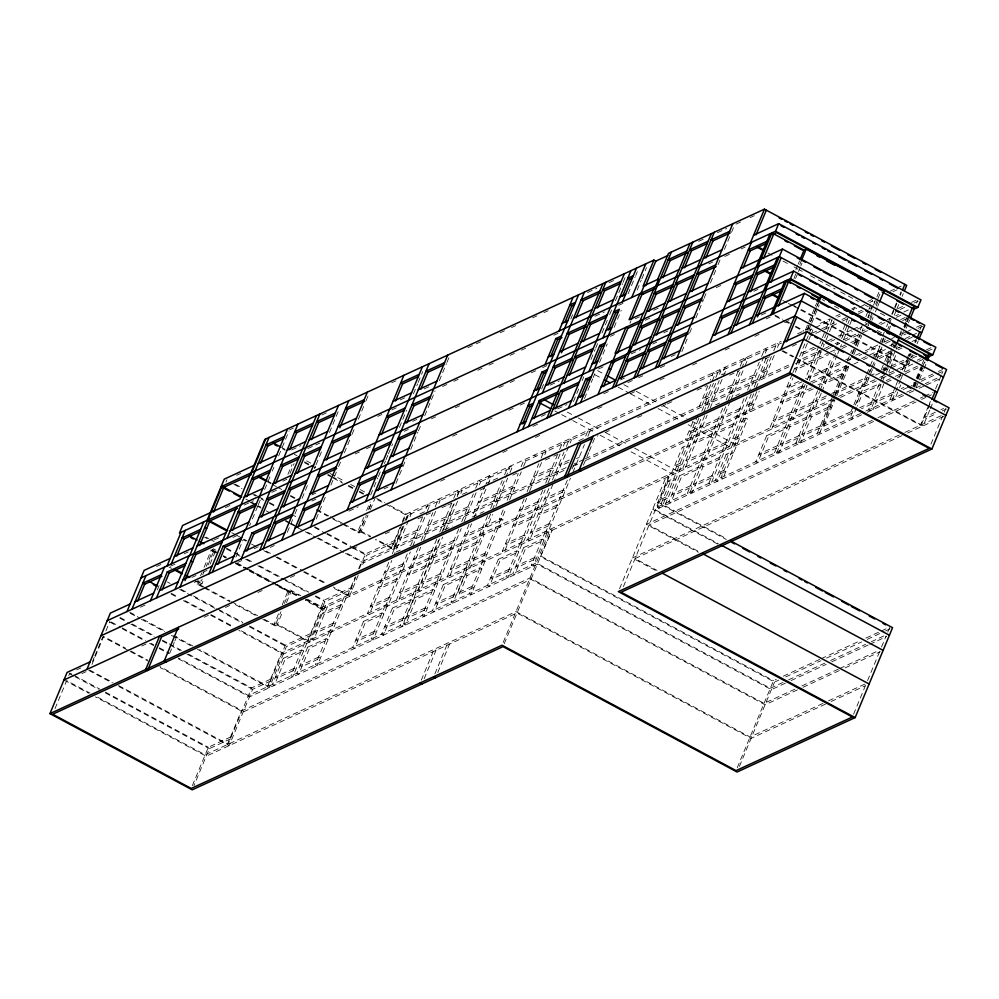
<?xml version="1.0" encoding="UTF-8"?>
<svg xmlns="http://www.w3.org/2000/svg" width="999" height="999" viewBox="0 0 999 999"><rect width="100%" height="100%" fill="white"/><g stroke="black" fill="none" stroke-linecap="round" stroke-linejoin="round"><path stroke-width="0.75" stroke-dasharray="5 3.75" d="M55.007 708.628L66.671 680.619L89.985 693.106M68.769 675.574L69.818 673.051L72.565 674.525M92.507 661.488L94.218 657.379M94.793 656.006L102.772 636.813L128.834 650.774M91.97 664.435L103.634 636.425L125.574 648.176M105.919 630.918L109.927 621.291M157.293 589.909L159.078 585.639M225.924 482.267L226.973 479.745M202.572 587.05L197.103 584.128L198.264 581.318M200.599 575.724L201.761 572.914M204.096 567.32L211.101 550.511L213.187 549.55L206.194 566.358M169.605 653.558L174.276 642.357M174.85 640.958L177.772 633.953M197.103 584.128L199.201 583.154L200.362 580.357M202.697 574.75L203.858 571.952M203.958 586.95L199.837 584.74L202.16 579.133M207.992 565.134L213.823 551.123L215.921 550.162L213.237 548.726M199.837 584.74L201.923 583.778L204.258 578.171M210.09 564.16L215.921 550.162M235.864 557.155L242.969 540.084M249.588 525.699L250.637 523.176M252.41 518.906L257.742 506.106M258.341 504.695L260.439 499.65M264.635 489.56L270.554 475.337M272.327 471.078L273.901 467.295M278.621 455.944L281.581 448.838M282.18 447.415L288.948 431.156M287.924 474.363L292.008 464.56M290.022 473.389L294.093 463.586M287.325 532.292L293.831 516.645M294.955 513.961L297.577 507.667M302.098 498.314L308.017 484.103M314.448 468.643L315.497 466.133M316.084 464.71L322.602 449.063M329.483 432.517L339.285 408.978M192.357 785.626L208.329 747.252L230.444 737.062L232.317 738.074L209.353 748.651L193.968 785.626M316.208 518.981L322.727 503.334M323.314 501.91L325.412 496.878M330.981 485.002L333.941 477.897M334.54 476.473L336.313 472.202M338.611 466.683L341.233 460.377M344.38 452.809L350.299 438.598M352.085 434.328L355.232 426.76M358.379 419.205L364.298 404.982M366.071 400.711L369.218 393.144M264.423 619.343L274.038 624.487L279.283 611.888M282.205 604.882L288.037 590.884L290.135 589.909L300.849 595.654M262.762 619.293L275.062 625.886L280.894 611.888M284.39 603.483L290.135 589.909M227.297 744.63L241.283 711.013M275.062 625.886L277.16 624.924L282.992 610.926M286.488 602.522L291.159 591.308L299.051 595.541M118.956 686.588L229.171 745.641L252.61 689.335L272.402 680.207L270.529 679.208L251.586 687.936L228.147 744.243L118.431 685.464M267.382 686.763L281.368 653.159M197.44 649.3L269.255 687.774L286.401 646.603L312.462 634.59L310.589 633.578L285.377 645.192L268.232 686.375L199.663 649.637M283.192 658.428L272.34 684.477L274.226 685.489L285.065 659.44L303.609 650.886L301.723 649.887L283.192 658.428L285.065 659.44M305.632 599.775L320.716 607.854L323.876 600.287L350.637 587.961L352.522 588.96L324.9 601.685L321.753 609.253L305.332 600.461M307.43 641.146L321.428 607.529M370.679 495.029L377.784 477.972M378.371 476.548L381.531 468.981M307.692 647.14L296.853 673.189L298.726 674.188L309.578 648.139L328.109 639.597L326.236 638.598L307.692 647.14L309.578 648.139M384.403 463.586L385.452 461.063M386.039 459.64L387.824 455.369M388.411 453.946L392.557 443.993M399.438 427.447L406.543 410.377M413.436 393.831L417.582 383.878M418.169 382.455L422.702 371.566M344.118 524.175L357.867 531.53L363.698 517.532M366.608 510.526L370.105 502.122M342.482 524.138L358.891 532.929L365.309 517.532M368.806 509.128L371.715 502.122M357.867 531.53L359.965 530.569L366.371 515.159M368.706 509.565L371.616 502.559M358.891 532.929L360.989 531.967L367.982 515.159M370.317 509.565L374.975 498.351M347.49 595.516L355.207 576.985M358.629 568.756L361.488 561.9M355.919 576.923L348.339 595.129L333.254 587.05M359.428 568.518L365.484 553.946L394.405 540.621L396.278 541.633L366.508 555.344L361.65 567.02M395.966 483.379L398.926 476.273M399.513 474.85L406.281 458.591M358.229 575.249L349.375 596.528L333.778 588.174M410.739 449.413L417.844 432.342M418.431 430.919L421.578 423.351M424.725 415.796L435.052 391.009M439.31 380.756L446.416 363.686M446.94 362.425L449.038 357.392M391.258 548.189L400.112 526.91M402.397 521.428L405.244 514.572M402.023 523.988L392.108 547.789L376.036 539.185M402.609 522.577L406.106 514.173L781.068 341.408M402.56 526.548L393.131 549.188L375.462 539.722M404.845 521.066L407.13 515.584L512.237 467.145L510.364 466.133L492.47 509.54M363.536 621.403L352.697 647.452L354.57 648.463L365.409 622.414L383.953 613.873L382.08 612.862L363.536 621.403L365.409 622.414M393.993 548.801L403.321 526.386M406.231 519.393L407.979 515.184M388.748 562.35L367.457 613.486L369.343 614.485L391.808 560.514M392.295 553.821L403.921 525.899M406.293 520.204L409.44 512.637L411.313 513.648L394.18 554.82M407.28 553.808L386.001 604.944L387.874 605.943L410.352 551.972M422.465 517.357L410.839 545.279L406.868 547.102M412.712 546.278L426.71 512.674M427.235 511.413L429.857 505.107L427.984 504.095L424.825 511.663L418.206 514.71M392.432 608.091L381.581 634.14L383.466 635.152L394.305 609.103L412.849 600.561L410.964 599.55L392.432 608.091L394.305 609.103M418.231 547.614L396.353 600.174L398.239 601.173L420.704 547.202M421.191 540.509L432.817 512.574M435.177 506.893L438.336 499.325L440.209 500.337L437.587 506.643M423.588 540.247L436.476 509.315M436.775 539.073L414.897 591.633L416.77 592.632L438.648 540.084M439.735 531.967L453.134 499.775M453.721 498.351L456.868 490.784L458.753 491.795L455.594 499.35M414.398 597.976L403.546 624.025L405.432 625.024L416.271 598.975L434.815 590.434L432.929 589.435L414.398 597.976L416.271 598.975M441.608 532.966L455.007 500.774M439.61 538.911L418.319 590.047L420.204 591.058L442.669 537.075M443.156 530.382L454.195 503.883M457.155 496.765L460.302 489.21L462.175 490.209L459.552 496.515M445.566 530.132L459.028 497.777M458.741 528.958L436.863 581.505L438.736 582.517L461.213 528.533M461.7 521.84L473.326 493.918M475.686 488.224L478.833 480.669L480.719 481.668L478.096 487.974M464.098 521.59L477.572 489.235M443.294 584.652L432.442 610.714L434.328 611.713L445.167 585.664L463.711 577.122L461.825 576.111L443.294 584.652L445.167 585.664M469.093 524.188L447.215 576.735L449.088 577.747L471.565 523.763M485.452 484.877L472.052 517.07L483.966 511.575M473.926 518.081L487.325 485.889M487.924 484.465L491.071 476.898L489.198 475.899L486.038 483.454L497.964 477.959M487.624 515.634L465.759 568.194L467.632 569.205L491.87 510.951M490.584 508.528L502.21 480.606M504.582 474.912L507.729 467.357L509.615 468.356M541.62 389.098L543.993 383.404M570.791 319.031L572.564 314.76M421.278 680.144L434.103 649.338L435.989 650.349L423.738 679.757M457.542 593.031L465.234 574.55L480.082 567.707L481.968 568.706L467.12 575.549L459.415 594.043L457.542 593.031L472.39 586.188L474.275 587.2L459.415 594.043M501.148 518.606L498.002 526.161L499.887 527.172L503.034 519.605L501.148 518.606L485.526 525.799L487.4 526.81L492.544 514.473M495.966 506.243L507.679 478.109M509.965 472.627L512.237 467.145M434.89 673.875L447.714 643.069L449.587 644.068L437.35 673.488M503.134 509.94L499.138 519.53L501.011 520.541L506.143 508.204M507.13 500.337L518.269 473.576M521.116 466.72L523.976 459.865L525.849 460.876L781.555 343.057M509.577 499.975L521.278 471.84M523.563 466.358L525.849 460.876M498.351 559.29L487.5 585.339L489.385 586.351L500.224 560.289L518.768 551.748L516.883 550.749L498.351 559.29L500.224 560.289M524.15 498.813L502.272 551.361L504.158 552.372L526.623 498.401M527.11 491.695L538.736 463.773M541.108 458.091L544.255 450.524L546.128 451.536L543.506 457.829M529.52 491.446L542.981 459.09M573.438 401.61L579.957 385.964M582.18 380.594L583.753 376.81M590.983 359.453L595.129 349.5M595.654 348.239L597.752 343.206M602.022 332.954L607.342 320.155M609.64 314.623L612.275 308.329M615.421 300.761L622.527 283.691M623.114 282.28L626.261 274.713M542.694 490.272L520.816 542.819L522.689 543.831L545.154 489.86M545.654 483.154L557.28 455.232M559.64 449.55L562.787 441.983L564.672 442.982L561.525 450.549M548.051 482.904L560.926 451.973M584.502 398.551L592.657 378.958M593.244 377.535L594.817 373.751M599.55 362.412L607.242 343.918M614.123 327.372L621.228 310.314M628.121 293.756L635.227 276.698M635.751 275.437L637.325 271.653M523.638 547.639L512.787 573.688L514.672 574.7L525.511 548.638L544.055 540.097L542.17 539.098L523.638 547.639L525.511 548.638M548.851 488.586L527.559 539.71L529.445 540.721L553.683 482.48M552.397 480.044L564.023 452.122M566.396 446.441L569.542 438.873L571.416 439.872L554.27 481.056M637.15 290.072L641.221 280.269M641.808 278.871L646.478 267.657M629.919 323.289L630.968 320.766M567.382 480.044L546.103 531.168L547.976 532.18L570.441 478.196M571.99 468.981L573.563 465.209M572.814 472.515L584.44 444.592M587.862 436.376L589.959 431.331L588.074 430.332L584.927 437.887L578.309 440.946M503.184 642.407L550.287 529.245L552.172 530.244L540.471 556.693L774.525 682.08L778.745 680.132M504.208 643.806L551.311 530.644M583.441 465.134L588.698 452.535M589.273 451.136L595.104 437.125L597.939 435.826M681.855 351.648L688.361 336.014M689.547 333.167L692.694 325.599M695.841 318.044L703.533 299.55M704.058 298.289L706.156 293.244M710.426 283.004L716.345 268.781M718.056 264.673L720.154 259.628M724.412 249.388L729.745 236.588M731.518 232.317L734.665 224.763M619.517 588.811L666.633 475.636L668.506 476.648L657.667 502.697L726.348 539.497M623.413 586.613L669.355 476.248M668.281 480.994L657.429 507.042L659.315 508.041L670.154 481.993L675.711 479.433L673.838 478.421L668.281 480.994L670.154 481.993M671.428 473.426L682.267 447.377L687.836 444.817L689.71 445.816L684.153 448.376L673.301 474.438L628.908 450.649M692.707 422.29L685.414 439.81L687.3 440.821L697.552 416.183M707.891 385.839L699.412 406.193L701.286 407.205L715.284 373.589L713.398 372.577L710.252 380.144M698.863 418.306L662.999 504.483L664.872 505.482L701.335 417.894M701.822 411.201L713.448 383.266M715.821 377.585L718.968 370.017L720.841 371.029L718.743 376.074M703.696 412.2L717.694 378.584M679.657 475.736L668.818 501.798L670.704 502.797L681.543 476.748L700.074 468.206L698.201 467.195L679.657 475.736L681.543 476.748M704.682 415.621L682.816 468.181L684.69 469.18L707.155 415.209M707.654 408.516L719.268 380.582M710.052 408.254L722.926 377.322M723.513 375.911L726.673 368.344L724.787 367.332L721.64 374.9L725.611 373.064M722.639 408.504L687.362 493.256L689.235 494.255L727.472 402.397M726.186 399.975L739.585 367.782M740.184 366.358L743.331 358.791L745.204 359.802M728.059 400.974L746.228 357.455L748.114 358.466L744.967 366.021M702.984 466.87L701.111 465.859L719.642 457.317L721.528 458.329L702.984 466.87L692.145 492.919L690.259 491.908M730.381 401.061L706.131 459.303L704.258 458.304M730.968 399.637L744.367 367.445M795.878 269.73L797.639 265.534M798.213 264.136L799.387 261.326M793.955 278.546L795.741 273.938M799.787 264.535L801.535 260.339M744.08 398.626L708.803 483.366L710.676 484.378L747.14 396.79M747.627 390.085L759.252 362.162M761.625 356.481L764.772 348.913L766.645 349.925L749.512 391.096M795.566 278.546L797.889 272.939M798.476 271.541L800.224 267.345M800.811 265.946L801.972 263.137M726.198 454.308L715.346 480.357L717.232 481.356L728.071 455.307L733.641 452.747L731.755 451.735L726.198 454.308L728.071 455.307M729.345 446.74L751.223 394.18M754.183 387.075L767.582 354.882M753.696 393.768L731.218 447.739L688.199 424.7M756.056 388.074L770.054 354.47M745.754 418.119L720.916 477.784L722.789 478.796L747.627 419.13L745.754 418.119L740.184 420.691L742.07 421.69L747.627 419.13M756.78 391.62L748.9 410.564L750.773 411.563L759.252 391.208M771.365 356.581L762.886 376.948L764.772 377.959L775.024 353.321M773.738 350.899L776.885 343.331L778.758 344.343L776.136 350.637M805.544 329.807L814.872 307.392M815.446 305.994L816.62 303.197M807.155 329.807L810.064 322.802M810.651 321.403L815.896 308.791M816.483 307.392L818.231 303.197M807.105 330.219L810.027 323.214M810.601 321.815L818.181 303.609M808.715 330.219L811.051 324.613M811.625 323.214L819.205 305.007M766.633 435.676L755.781 461.725L757.667 462.724L768.506 436.675L787.05 428.134L785.164 427.135L766.633 435.676L768.506 436.675M792.244 374.126L769.779 428.109L771.653 429.108L792.944 377.984M792.831 372.714L808.603 334.827M809.128 333.566L811.75 327.26L795.017 334.977M795.304 372.29L810.489 335.839M811.013 334.578L813.636 328.271L809.452 330.194M803.358 383.429L774.325 453.184L776.198 454.183L805.231 384.44M818.918 346.029L805.456 378.384L807.329 379.395M821.815 339.086L819.455 344.767L821.328 345.779M822.414 337.662L825.374 330.557M825.961 329.133L830.294 318.718L817.045 324.825M807.317 379.57L820.803 347.04M821.303 345.954L826.66 332.979M827.247 331.556L832.167 319.73L814.959 327.66M789.947 426.798L788.074 425.786L806.605 417.245L808.491 418.256L789.947 426.798L779.108 452.847L777.234 451.835M809.19 380.582L822.664 348.226M823.188 346.965L824.237 344.443L822.352 343.431M826.011 340.172L828.97 333.067M829.557 331.643L834.028 320.916M817.644 390.746L795.766 443.294L797.652 444.305L819.517 391.745M818.231 389.323L831.63 357.13M836.7 344.98L837.749 342.457L839.622 343.456L838.548 346.154M839.847 337.412L845.629 323.514M846.215 322.09L848.588 316.408L841.97 319.455M820.117 390.334L837.499 348.676M841.695 338.599L847.502 324.525M847.939 323.601L849.287 320.254M853.596 310.027L854.644 307.505L856.518 308.504L855.469 311.026M811.4 416.92L809.515 415.909L828.059 407.367L829.932 408.379L811.4 416.92L800.549 442.969L798.676 441.958M821.24 393.256L814.547 409.353L812.662 408.341M821.84 391.833L837.012 355.369M837.599 353.958L839.385 349.687M840.434 347.165L841.483 344.643M843.581 339.598L849.225 326.024M849.824 324.6L852.184 318.918M832.779 396.016L817.207 433.416L819.093 434.428L834.652 397.028M833.303 394.767L846.765 362.412M847.289 361.151L850.124 354.358M850.711 352.934L851.897 350.1M854.27 344.405L858.665 333.841M860.239 330.057L862.337 325.012M865.883 316.483L868.256 310.789M868.843 309.365L872.651 300.224M822.015 425.099L850.936 411.763L852.809 412.774L823.888 426.098L822.015 425.099L832.854 399.038L282.218 652.759L241.084 630.719M834.652 395.154L847.077 365.322L848.95 366.333L836.538 396.166M851.935 353.646L854.794 346.79M855.356 345.417L859.927 334.453M835.176 395.766L849.175 362.15M847.577 360.851L850.224 359.628L851.997 355.369M852.584 353.946L855.556 346.828M856.143 345.417L860.539 334.84M862.112 331.056L863.161 328.534M867.769 317.482L870.129 311.8M870.728 310.377L874.537 301.223M868.206 317.894L869.367 315.085M873.451 305.282L876.36 298.276M876.947 296.878L879.282 291.283M823.888 426.098L834.739 400.05M853.808 354.657L861.8 335.452M869.767 318.306L873.263 309.902M875.599 304.295L877.347 300.087M877.934 298.689L881.43 290.284M869.767 321.303L868.019 325.512L870.166 324.513M870.354 319.905L872.102 315.696M876.185 305.894L877.934 301.698M871.915 320.317L873.089 317.507M875.411 311.913L877.159 307.704M877.746 306.306L878.92 303.509M850.936 411.763L853.296 406.081M853.895 404.657L861.775 385.714L863.648 386.725L855.768 405.669M866.295 375.312L862 385.614L863.885 386.613L867.032 379.058L865.146 378.047L836.225 391.371L838.111 392.382L867.032 379.058M866.857 373.938L869.717 367.083M870.291 365.709L872.564 360.227M873.138 358.853L875.998 351.998L877.871 353.009L875.024 359.865M879.719 343.069L881.992 337.575M882.567 336.213L884.277 332.093M886.563 326.611L887.699 323.863M888.273 322.502L889.984 318.381L891.87 319.393M891.732 314.185L894.068 308.579M894.654 307.18L896.403 302.972M899.899 294.568L901.061 291.77M892.419 314.21L893.993 310.427M895.129 307.68L896.84 303.571M900.261 295.342L901.41 292.607M855.406 405.107L860.738 392.307L879.27 383.766L881.155 384.777L862.612 393.319L857.279 406.118M868.218 374.338L870.579 368.656M874.724 358.691L879.969 346.091M881.618 342.145L883.391 337.874M889.247 323.826L891.345 318.781M869.879 372.202L871.59 368.082M872.164 366.72L874.45 361.226M882.167 342.694L883.878 338.586M887.874 328.983L889.01 326.248M894.292 315.209L895.866 311.438M897.002 308.691L898.725 304.583M902.147 296.353L903.283 293.606M856.692 407.542L851.772 419.368L849.887 418.356L853.034 410.801L854.919 411.8M872.464 369.655L865.758 385.751L863.885 384.752L867.032 377.185L868.905 378.184M873.051 368.231L875.424 362.55M876.598 359.702L882.904 344.58M884.09 341.733L885.264 338.886M888.823 330.357L890.596 326.086M881.355 369.555L888.935 351.348M891.27 345.754L892.432 342.944M882.929 369.967L884.09 367.17M886.425 361.563L893.418 344.755M883.503 371.578L886.425 364.573M887 363.174L892.831 349.163M893.418 347.764L894.58 344.967M879.27 383.766L868.431 409.815L870.304 410.826L885.876 373.426M880.319 381.243L882.417 376.198L884.302 377.21M884.515 371.166L885.564 368.643L887.449 369.642L884.802 370.866M886.75 365.796L892.669 351.573M894.317 347.627L895.366 345.117M899.562 335.027L901.335 330.756M905.481 320.804L907.254 316.533M885.651 370.579L892.656 353.771M894.979 348.176L896.727 343.968M900.349 335.115L901.523 332.317M903.858 326.71L907.354 318.306M904.295 327.31L906.006 323.189M906.58 321.815L907.716 319.081M886.375 372.34L897.239 346.116M901.435 336.039L906.767 323.239M907.354 321.815L909.14 317.545M906.168 328.309L907.879 324.2M908.453 322.827L909.602 320.08M916.657 303.034L917.706 300.512M884.053 383.441L873.213 409.49L871.328 408.479M888.773 372.09L889.822 369.568M890.346 368.306L896.265 354.083M900.136 346.99L896.165 348.813L898.051 349.825L899.1 347.302M895.391 386.688L889.872 399.937L891.745 400.949L900.224 380.582M895.978 385.264L898.351 379.57M898.938 378.159L906.493 360.027M907.017 358.766L909.377 353.072M737.237 767.794L773.501 680.681L776.298 679.382M908.391 357.442L904.894 365.846L800.661 310.015M908.965 356.044L910.139 353.246M914.797 342.045L915.971 339.235M919.929 329.72L921.503 325.936M905.743 365.459L907.841 360.414M909.465 356.518L910.601 353.783M915.171 342.807L916.308 340.072M739.422 766.395L774.525 682.08M900.661 379.657L911.263 354.083M910.239 360.164L907.616 366.458L797.402 307.417M911.338 357.53L912.487 354.782M917.045 343.818L918.193 341.071M897.801 392.045L894.654 399.6L892.781 398.601M899.575 387.774L900.761 384.927M912.886 386.276L914.46 382.492L910.489 384.328M916.245 378.234L920.978 366.845M922.164 364.011L923.738 360.227M913.511 386.788L916.42 379.782M917.007 378.384L922.839 364.373M914.247 386.675L916.345 381.63M917.482 378.883L922.052 367.919M922.626 366.546L924.899 361.064M914.772 387.287L916.345 383.504L911.051 385.939M918.118 379.233L925.086 362.487M916.12 387.674L918.218 382.629L935.801 374.538M919.367 379.895L923.363 370.292M923.925 368.918L926.785 362.063M928.608 405.631L920.441 425.249L798.388 359.852M929.182 404.233L930.356 401.436M935.576 388.873L940.733 376.498L925.199 383.666M941.782 373.988L942.831 371.466M921.29 424.85L931.293 400.836M929.744 410.065L923.176 425.861L795.129 357.267M930.319 408.691L932.604 403.209M930.931 444.18L942.581 416.171M944.217 412.25L945.791 408.466M853.571 714.198L865.821 684.777M867.569 680.581L880.394 649.762M881.543 647.015L886.113 636.013M887.736 632.117L889.834 627.072M289.473 429.895L293.356 428.109M321.79 415.01L328.409 411.95M391.695 382.792L395.904 380.856M467.869 347.689L474.912 344.443M476.323 343.806L480.544 341.858M500.262 332.767L504.483 330.819M511.525 327.585L515.746 325.637M532.642 317.844L536.875 315.896M543.918 312.65L548.139 310.714M587.599 292.52L596.878 288.249M609.053 282.642L615.671 279.595M698.663 241.346L705.282 238.299M717.457 232.692L726.723 228.421M736.076 224.113L743.069 220.891M750.074 217.657L754.27 215.722M236.613 475.299L240.747 473.401M291.621 449.962L300.899 445.691M400.199 399.937L406.818 396.878M424.15 388.886L430.781 385.839M307.792 448.613L319.717 443.131M377.697 416.408L381.918 414.46M391.745 409.94L398.376 406.88M442.607 386.501L446.84 384.553M453.871 381.306L458.104 379.358M477.797 370.292L482.042 368.331M489.06 365.097L493.306 363.137M510.164 355.369L514.435 353.409M521.428 350.187L525.699 348.214M553.796 335.264L558.079 333.291M595.054 316.258L604.32 311.988M618.818 305.307L622.989 303.384M708.766 263.861L712.737 262.038M724.874 256.443L731.88 253.209M741.108 248.963L745.192 247.078M225.374 507.654L232.268 504.483M282.929 481.131L286.9 479.295M412.812 421.291L416.783 419.455M635.202 318.806L639.435 316.858M653.708 310.289L660.327 307.242M244.268 505.057L253.534 500.786M271.84 492.357L278.459 489.31M355.282 453.908L359.503 451.96M366.521 448.726L370.729 446.79M404.37 431.293L408.341 429.458M431.431 418.818L435.664 416.87M455.357 407.792L459.602 405.844M498.988 387.687L503.259 385.726M510.252 382.505L514.473 380.557M531.356 372.777L535.639 370.804M542.619 367.582L546.903 365.609M610.389 336.363L614.41 334.503M645.254 320.292L651.885 317.245M716.221 287.6L723.026 284.453M156.668 566.483L160.864 564.547M184.203 553.783L188.187 551.96M214.136 539.997L221.029 536.825M311.85 494.967L315.821 493.144M550.099 385.189L559.365 380.919M663.811 332.804L667.782 330.969M753.933 291.271L757.904 289.435M170.454 566.233L177.26 563.099M232.929 537.45L237.113 535.526M311.9 501.061L315.871 499.238M452.647 436.213L456.88 434.265M487.574 420.117L492.082 418.044M508.828 410.327L513.199 408.304M520.167 405.094L524.463 403.121M603.096 366.883L596.391 369.98L604.62 374.388M631.268 353.908L640.534 349.638M652.709 344.031L656.68 342.195M191.883 577.422L196.016 575.511M202.897 572.34L207.03 570.441M254.171 548.713L258.142 546.89M384.053 488.873L388.024 487.037M541.408 416.371L545.379 414.535M557.554 408.928L566.82 404.657M620.429 379.957L624.4 378.122M671.253 356.531L675.224 354.707M761.388 315.01L768.006 311.95M140.459 607.23L147.078 604.17M194.243 582.442L198.376 580.544M237.899 562.325L241.783 560.539M270.342 547.377L274.313 545.554M348.988 511.138L358.266 506.868M532.954 426.373L537.474 424.288M603.808 393.718L610.439 390.671M627.872 382.642L632.33 380.582M638.723 377.634L642.694 375.811M660.164 367.757L664.897 365.584M766.183 318.906L770.154 317.07M440.571 481.168L444.817 479.208M502.872 452.46L507.117 450.499M535.427 437.462L539.672 435.502M597.727 408.753L601.972 406.793M630.282 393.756L634.527 391.795M660.014 380.057L664.26 378.097M692.582 365.047L696.827 363.087M725.137 350.05L729.382 348.089M754.869 336.351L759.115 334.39M784.602 322.652L788.848 320.691M835.851 316.159L839.822 314.335M854.644 307.505L851.735 308.841L853.621 309.852L856.518 308.504M867.881 301.398L871.852 299.575M889.984 291.221L895.579 288.636M896.977 287.999L901.185 286.064M837.724 317.17L840.371 315.946M859.165 307.292L864.46 304.845M869.767 302.41L872.414 301.186M892.944 291.72L897.077 289.822M76.736 669.867L80.882 667.956M462.45 494.33L469.068 491.283M812.574 332.992L816.545 331.168M821.852 328.721L827.147 326.286L829.02 327.297L823.725 329.732M830.044 324.95L836.675 321.89M858.116 312.013L862.087 310.19M815.783 333.391L822.402 330.344M831.93 325.949L837.224 323.514M842.519 321.066L847.814 318.631M858.665 313.636L863.96 311.188M869.267 308.753L871.915 307.53M81.881 673.613L86.026 671.703M141.821 645.991L146.054 644.043M204.158 617.27L208.404 615.309M225.387 607.479L229.633 605.531M257.942 592.482L262.188 590.521M290.497 577.484L294.742 575.524M352.772 548.788L357.018 546.828M385.327 533.791L389.573 531.83M417.882 518.793L424.962 515.534M426.373 514.872L430.619 512.924M441.945 507.704L446.191 505.744M447.602 505.094L451.848 503.134M480.157 490.097L484.403 488.136M512.712 475.099L516.958 473.139M545.267 460.089L552.335 456.83M553.758 456.181L558.004 454.22M605.019 432.567L609.265 430.606M637.562 417.557L641.808 415.609M661.625 406.481L665.871 404.52M667.295 403.871L674.362 400.611M697.015 390.172L706.917 385.602M729.57 375.174L739.472 370.604M764.947 358.866L772.027 355.607M792.357 346.241L796.453 344.355M569.293 460.039L558.691 464.922L560.576 465.934L568.518 462.262M814.148 347.215L800.911 353.321L802.784 354.32L816.033 348.226M827.647 340.996L832.941 338.549M838.248 336.114L840.896 334.89L842.769 335.901L840.122 337.125M851.747 329.895L843.793 333.554L845.678 334.565L852.297 331.506M853.071 329.283L861.013 325.624M898.026 308.566L903.421 306.081M911.5 302.36L916.882 299.875M865.284 324.887L867.444 323.901L864.684 322.427M576.46 458.603L579.108 457.392M830.856 341.396L834.827 339.56M857.592 329.071L864.21 326.024M900.049 309.503L905.631 306.943M913.985 303.084L918.168 301.161M291.159 591.308L289.061 592.282L275.387 584.952M566.133 467.607L362.337 561.513L345.879 552.697M583.94 459.403L574.088 463.948L575.961 464.947M585.339 458.753L790.796 364.086M823.176 349.163L797.764 360.876L799.637 361.888M824.5 348.551L829.794 346.116M835.102 343.681L837.749 342.457M843.293 339.897L859.19 332.58M862.449 331.069L865.196 329.807M878.97 323.464L881.73 322.19M887.237 319.655L889.984 318.381M895.841 315.684L898.488 314.473M903.783 312.025L909.078 309.59M564.048 470.442L363.361 562.912L345.03 553.084M573.314 466.171L578.783 463.648M585.814 460.414L789.884 366.383M795.454 363.811L821.078 352.01L819.205 350.999M826.385 349.563L831.68 347.128M836.975 344.68L839.622 343.456M845.179 340.909L859.739 334.19M862.949 332.717L868.456 330.182M880.843 324.463L884.977 322.565M896.39 317.307L901.685 314.86M396.266 551.985L400.249 550.162M444.48 529.77L452.435 526.111M715.596 404.857L719.567 403.022M735.714 395.579L739.685 393.756M829.295 352.46L816.058 358.566L817.931 359.565L828.533 354.682M830.619 351.848L834.59 350.025L836.475 351.024L833.828 352.247M841.47 346.853L845.441 345.017M850.748 342.582L856.043 340.135L857.916 341.146L851.298 344.193M900.636 319.593L905.931 317.145M842.032 348.464L849.974 344.805M902.509 320.592L907.816 318.157M798.838 381.443L786.912 386.925L788.798 387.937L802.035 381.83M840.396 362.287L829.807 367.17L831.68 368.169L842.282 363.299M845.691 359.852L848.338 358.629L850.224 359.628M855.731 355.219L859.864 353.321M865.371 350.786L879.145 344.43M883.665 342.345L890.296 339.298M891.62 338.686L894.267 337.462M906.93 331.631L901.435 334.166L903.321 335.164L905.993 333.928M908.303 330.994L911.051 329.732M916.545 327.197L922.027 324.675M274.038 624.487L276.136 623.526L308.291 640.746L322.277 607.142L307.542 599.238M487.4 526.81L503.034 519.605M858.99 355.594L861.737 354.32M863.124 353.696L879.644 346.079M885.551 343.356L892.169 340.309M918.056 328.371L924.762 325.287M320.716 607.854L805.219 384.615M810.514 382.167L847.914 364.935M861.538 358.666L868.343 355.519M869.704 354.895L883.166 348.688M889.797 345.642L895.092 343.206M905.156 338.561L916.533 333.316M321.753 609.253L807.092 385.614L793.094 419.23L791.22 418.231M812.387 383.179L852.522 364.685M853.883 364.061L857.966 362.175M863.411 359.665L867.494 357.779M872.939 355.269L886.375 349.088M891.67 346.653L898.288 343.594M907.816 339.21L912.237 337.175M811.338 387.899L802.06 392.17L803.945 393.181L814.535 388.299M817.956 384.852L820.604 383.628L822.477 384.64L819.829 385.864M877.372 357.48L893.268 350.149M912.062 341.496L914.709 340.272L916.582 341.283M879.257 358.479L892.494 352.385M898.051 349.825L902.022 347.989M826.41 395.904L815.808 400.786L817.694 401.785L828.283 396.903M831.705 393.456L834.352 392.245L836.225 393.244L833.578 394.468M869.679 375.961L877.621 372.302M882.916 369.867L885.564 368.643M891.12 366.084L905.693 359.365M910.239 357.28L914.272 355.407M926.398 349.825L931.792 347.34M875.524 375.137L879.507 373.314M891.67 367.694L906.243 360.989M912.162 358.254L917.744 355.694M927.497 351.186L933.078 348.626M838.586 396.403L875.536 379.37M879.769 377.422L885.326 374.862M889.122 373.114L911.9 362.625M917.269 360.152L920.554 358.629M834.964 399.95L283.254 654.158L238.861 630.381M840.471 397.402L876.348 380.869M881.543 378.484L889.659 374.737M889.847 374.65L895.154 372.215M900.386 369.805L917.382 361.963M918.78 361.326L922.951 359.403M886.15 380.594L890.121 378.771M895.416 376.323L900.711 373.888M904.944 371.94L920.841 364.623M886.7 382.217L891.995 379.77M897.302 377.335L901.273 375.499M905.494 373.551L920.067 366.845M859.652 407.742L871.578 402.26L873.451 403.259L861.538 408.753M901.223 388.599L903.87 387.375M920.479 379.72L932.866 374.013M938.373 371.478L942.507 369.58M657.667 502.697L658.516 502.297L726.947 538.961M903.096 389.598L909.727 386.551M937.149 373.913L942.556 371.428M860.476 413.486L652.634 509.253L718.331 544.443M865.783 411.039L902.047 394.33M906.842 392.12L911.313 390.06M915.946 387.924L923.788 384.315M861.55 414.86L655.369 509.865L718.331 543.593M867.207 412.25L903.92 395.329M909.215 392.894L913.81 390.784M919.13 388.324L925.099 385.577M926.51 384.927L943.468 377.123M872.302 420.267L646.341 524.375L698.351 552.247M877.946 417.657L914.659 400.736M920.316 398.139L923.138 396.84M924.55 396.191L933.029 392.282M873.613 421.528L649.075 524.987L699.712 552.122M880.681 418.269L915.983 401.998M921.627 399.4L925.873 397.452M927.284 396.803L931.518 394.842M935.376 412.25L924.45 417.282L926.323 418.294L937.012 413.361M940.846 409.727L943.58 408.466M942.369 410.901L946.378 409.053M899.262 435.002L632.342 557.991L656.98 571.191M904.907 432.405L943.168 414.772M901.985 435.614L635.077 558.603L656.98 570.342M907.641 433.017L945.903 415.384M783.316 676.161L819.754 659.365M821.153 658.716L860.401 640.634M866.008 638.049L880.019 631.593M881.43 630.943L888.436 627.722M785.763 676.897L820.903 660.714M826.523 658.116L861.65 641.932M867.269 639.348L884.14 631.568M885.539 630.931L892.569 627.684M782.966 682.429L770.354 688.249L536.301 562.862L248.439 695.491L178.496 658.029M788.573 679.844L825.012 663.049M830.619 660.476L865.658 644.33M871.265 641.745L883.89 635.926M785.426 683.166L771.378 689.647L537.325 564.26L249.463 696.89L178.334 658.791M791.046 680.581L826.185 664.385M831.805 661.8L868.343 644.967M869.742 644.318L886.613 636.55M794.892 689.16L764.048 703.371L529.994 577.984L242.145 710.626L159.852 666.545M801.897 685.926L838.336 669.143M839.747 668.493L878.995 650.411M797.402 689.872L765.084 704.77L531.031 579.383L243.169 712.025L160.377 667.669M803.021 687.287L839.56 670.454M845.179 667.856L880.319 651.673M822.951 703.396L750.062 736.987L516.008 611.6L205.182 754.819L96.841 696.778M828.558 700.811L864.997 684.028M825.561 704.07L751.086 738.386L517.032 612.999L206.206 756.218L95.405 696.852M831.193 701.473L864.909 685.938M767.931 252.997L772.052 255.207M783.016 261.076L788.511 264.023M793.993 266.958L798.101 269.156M799.475 269.892L802.222 271.366M810.451 275.774L835.127 288.998M840.621 291.933L854.332 299.288M855.706 300.012L858.441 301.486M863.935 304.42L872.164 308.828M880.381 313.236L887.249 316.92M822.09 299.613L824.837 301.086M834.452 306.231L838.586 308.441M877.234 330.444L882.492 333.266M791.92 304.483L796.028 306.681M877.871 351.136L879.757 352.135M782.841 300.462L786.95 302.672M788.323 303.409L792.432 305.607M793.805 306.343L799.287 309.278M903.858 366.321L905.743 367.332M774.687 314.985L782.579 319.218M787.849 322.04L790.484 323.451M795.741 326.273L803.646 330.507M775.174 316.096L784.552 321.129M785.888 321.84L788.573 323.276M795.266 326.86L803.308 331.168M845.191 366.183L847.077 367.195M816.295 352.335L818.181 353.346M782.791 350.649L793.755 356.531M826.66 374.737L828.533 375.736M781.93 351.036L792.906 356.918M858.628 393.281L860.501 394.28M823.75 376.074L825.636 377.073M831.205 399.8L833.079 400.811M802.309 385.951L804.183 386.963M829.707 406.605L831.58 407.617M757.329 379.508L759.203 380.519M783.765 394.493L785.651 395.504M809.764 409.69L811.638 410.689M750.773 382.53L752.659 383.529M788.311 419.568L790.197 420.567M732.242 391.071L734.115 392.07M729.332 392.407L731.218 393.419M743.331 413.124L745.217 414.135M710.801 400.949L712.674 401.96M736.787 416.146L738.661 417.145M704.969 403.633L706.855 404.645M718.244 424.687L720.129 425.686M715.346 426.024L717.22 427.035M623.826 384.665L630.681 388.336M636.163 391.283L658.104 403.034M663.598 405.969L686.912 418.456M692.394 421.403L736.787 445.179M594.942 374.737L601.81 378.409M618.256 387.225L629.233 393.107M630.606 393.843L652.547 405.594M658.029 408.541L679.969 420.292M696.803 434.565L698.688 435.576M722.789 449.762L724.675 450.761M690.983 437.25L692.856 438.249M682.267 447.377L684.153 448.376M701.348 459.64L703.234 460.639M567.282 412.088L576.873 417.232M578.246 417.969L600.187 429.72M605.681 432.654L627.622 444.418M634.477 448.089L678.87 471.865M554.857 410.976L560.339 413.923M561.713 414.647L571.316 419.792M572.689 420.529L594.63 432.28M600.112 435.227L622.052 446.978M534.115 455.194L535.988 456.206M555.544 472.49L557.43 473.489M548.801 475.599L550.674 476.598M560.089 497.564L561.975 498.563M530.257 484.14L532.142 485.139M541.558 506.106L543.431 507.105M509.977 493.481L511.85 494.493M534.802 509.215L536.688 510.214M496.366 499.75L498.251 500.761M493.743 500.961L495.616 501.973M516.271 517.757L518.144 518.756M475.199 509.502L477.072 510.514M464.847 514.273L466.72 515.284M541.321 556.306L773.501 680.681M482.38 533.366L484.253 534.378L470.267 567.994L468.381 566.982M479.745 534.577L481.63 535.589M446.303 522.814L448.189 523.826M442.882 524.4L444.755 525.412M461.213 543.119L463.086 544.13M282.33 447.877L285.002 449.3M294.38 454.333L297.065 455.769M306.618 460.876L310.739 463.086M329.982 473.401L345.092 481.493M350.587 484.44L354.707 486.65M360.214 489.597L365.709 492.532M376.635 498.389L384.665 502.697M390.022 505.569L406.106 514.173M282.53 448.826L285.165 450.237M377.61 499.762L384.19 503.296M385.502 503.996L407.13 515.584M304.52 461.85L310.015 464.797M311.388 465.534L315.509 467.732M327.884 474.363L330.632 475.836M332.005 476.573L341.621 481.73M348.501 485.402L353.996 488.349M359.49 491.296L363.611 493.506M304.495 462.687L308.591 464.885M327.747 475.137L331.843 477.335M333.216 478.071L342.794 483.204M348.264 486.126L353.733 489.06M359.203 491.995L363.311 494.193M424.338 532.942L426.223 533.953M450.849 547.889L452.734 548.901M413.986 537.712L415.859 538.723M432.317 556.431L434.19 557.442M465.234 574.55L467.12 575.549M428.883 558.016L430.769 559.015M395.442 546.253L397.327 547.265M268.331 481.481L271.016 482.917M359.965 530.569L370.679 536.313M267.22 481.743L271.179 483.853M272.49 484.565L276.436 486.675M277.759 487.387L281.706 489.498M360.989 531.967L370.204 536.9M290.522 495.467L296.029 498.401M316.633 509.453L329.008 516.071M330.382 516.808L342.744 523.439M290.497 496.291L294.605 498.489M316.483 510.214L327.435 516.083M332.904 519.005L341.109 523.414M410.352 566.558L412.225 567.569M399.987 571.328L401.873 572.34M235.202 484.153L242.058 487.824M254.408 494.443L257.143 495.904M258.516 496.64L263.998 499.587M269.493 502.522L276.348 506.193M291.433 514.273L296.915 517.22M314.747 526.76L321.603 530.444M327.085 533.379L350.399 545.866M351.773 546.603L365.484 553.946M233.816 484.265L242.033 488.661M252.972 494.517L255.707 495.991M261.176 498.926L263.911 500.387M269.393 503.321L276.224 506.98M314.535 527.497L325.474 533.366M326.835 534.09L351.461 547.29M352.834 548.014L366.508 555.344M245.766 499.063L249.887 501.273M251.261 501.998L256.743 504.945M258.117 505.681L260.851 507.142M285.539 520.367L289.66 522.577M291.021 523.314L295.142 525.511M307.48 532.13L312.962 535.064M318.456 537.999L340.397 549.762M249.825 502.085L255.294 505.019M256.668 505.756L264.111 509.74M266.233 510.876L270.342 513.074M285.389 521.141L290.172 523.701M290.859 524.075L297.028 527.372M298.401 528.109L303.883 531.043M305.257 531.78L315.484 537.262M316.858 537.999L343.656 552.36M381.456 579.87L383.329 580.881M231.78 532.679L235.889 534.877M237.263 535.614L242.745 538.561M244.118 539.285L246.865 540.759M266.059 551.048L275.662 556.193M277.035 556.918L303.084 570.879M304.458 571.615L326.398 583.366M243.269 539.685L246.004 541.158M251.498 544.093L255.607 546.291M263.836 550.699L270.692 554.383M276.186 557.317L298.127 569.068M303.609 572.015L325.549 583.766M205.931 537.112L208.679 538.573M210.052 539.31L214.161 541.52M226.498 548.126L233.354 551.798M234.728 552.534L240.222 555.481M247.078 559.153L253.933 562.824M259.415 565.759L281.356 577.522M282.729 578.246L308.791 592.207M315.647 595.879L323.876 600.287M204.52 537.2L207.255 538.661M226.398 548.926L235.976 554.058M237.35 554.795L240.085 556.256M245.554 559.19L252.397 562.849M257.867 565.784L283.853 579.707M285.227 580.444L307.118 592.157M315.322 596.565L324.9 601.685M305.632 599.063L323.301 608.541L309.315 642.145L277.16 624.924M212.387 549.812L216.496 552.022M223.351 555.694L226.099 557.167M237.063 563.036L248.039 568.918M249.413 569.655L275.462 583.616M276.835 584.34L298.776 596.103M213.823 551.123L216.571 552.597M223.451 556.281L226.199 557.754M235.814 562.899L245.429 568.056M246.803 568.793L271.541 582.042M272.914 582.779L288.037 590.884M210.939 549.9L216.421 552.822M223.252 556.493L225.986 557.954M235.564 563.086L247.877 569.68M249.25 570.417L271.129 582.142M276.611 585.064L298.489 596.79M211.101 550.511L216.571 553.446M235.714 563.698L243.918 568.094M249.388 571.028L274.013 584.215M197.914 581.618L201.923 583.778M168.931 566.945L171.553 568.356M193.931 580.344L199.201 583.154M205.332 587.687L230.07 600.936M231.443 601.673L257.555 615.659M203.946 587.787L229.932 601.71M235.402 604.645L255.919 615.634M167.432 582.017L170.18 583.491M181.144 589.36L187.999 593.031M193.494 595.978L216.795 608.466M218.169 609.203L242.857 622.427M249.713 626.098L285.377 645.192M179.695 589.435L217.994 609.952M219.368 610.689L242.62 623.151M249.463 626.81L286.401 646.603M171.141 593.256L177.997 596.927M184.852 600.599L205.419 611.625M210.914 614.56L232.854 626.311M171.079 594.068L178.521 598.051M183.391 600.661L205.27 612.387M210.752 615.322L232.63 627.047M129.72 612.175L137.949 616.583M143.431 619.517L165.372 631.281M173.601 635.689L192.807 645.966M130.245 613.299L139.835 618.443M141.209 619.18L164.523 631.668M171.378 635.339L190.584 645.629M119.93 617.407L126.786 621.078M132.28 624.013L154.221 635.776M162.45 640.184L167.932 643.119M169.306 643.856L181.643 650.461M188.499 654.133L251.586 687.936M119.917 618.244L129.495 623.376M130.869 624.113L154.121 636.563M162.325 640.971L180.107 650.486M186.95 654.158L252.61 689.335M111.301 622.027L120.891 627.172M122.265 627.909L145.579 640.396M151.074 643.331L153.809 644.805M159.291 647.739L168.893 652.884M109.927 622.152L116.771 625.811M122.24 628.746L144.131 640.471M149.6 643.393L153.709 645.591M159.178 648.526L168.756 653.658M131.056 651.111L147.515 659.927M130.207 651.51L148.027 661.063M89.635 670.029L112.949 682.529M88.786 670.429L112.1 682.916M73.938 675.262L99.987 689.21M105.482 692.157L208.329 747.252M69.83 673.9L73.926 676.098M75.3 676.835L98.551 689.298M105.395 692.956L209.353 748.651M63.948 680.007L88.561 693.194M304.882 642.32L290.884 675.936L292.757 676.947L306.755 643.331L304.882 642.32M325.612 605.594L311.626 639.21L313.499 640.222L327.497 606.605L325.612 605.594M329.383 631.031L315.397 664.647L317.27 665.646L331.268 632.042L329.383 631.031M344.156 597.052L330.157 630.669L332.043 631.68L346.029 598.064L344.156 597.052M385.227 605.307L371.228 638.91L373.114 639.922L387.1 606.306L385.227 605.307M414.11 591.982L400.124 625.599L401.998 626.61L415.996 592.994L414.11 591.982M436.088 581.868L422.09 615.484L423.963 616.483L437.962 582.867L436.088 581.868M464.972 568.556L450.986 602.172L452.859 603.171L466.858 569.555L464.972 568.556M495.991 527.097L481.993 560.714L483.866 561.713L497.864 528.109L495.991 527.097M483.241 560.139L469.243 593.756L471.116 594.755L485.114 561.151L483.241 560.139M520.029 543.181L506.043 576.798L507.917 577.809L521.915 544.193L520.029 543.181M545.317 531.53L531.331 565.147L533.204 566.158L547.202 532.542L545.317 531.53M417.132 530.144L398.601 538.698L400.474 539.697L419.018 531.156L417.132 530.144M446.029 516.833L427.485 525.374L429.37 526.386L447.902 517.844L446.029 516.833M467.994 506.718L449.45 515.259L451.336 516.258L469.867 507.717L467.994 506.718M496.89 493.406L478.346 501.948L480.232 502.947L498.763 494.405L496.89 493.406M513.124 485.914L499.525 492.195L501.398 493.194L515.009 486.925L513.124 485.914M551.947 468.032L533.404 476.573L535.289 477.584L553.821 469.043L551.947 468.032M708.116 396.066L702.559 398.638L704.432 399.637L710.002 397.078L708.116 396.066M732.479 384.84L713.948 393.381L715.821 394.393L734.365 385.851L732.479 384.84M753.933 374.962L735.389 383.504L737.262 384.515L755.806 375.974L753.933 374.962M766.033 369.38L760.476 371.94L762.349 372.952L767.919 370.392L766.033 369.38M813.149 359.902L794.617 368.444L796.49 369.443L815.034 360.901L813.149 359.902M403.146 563.761L384.603 572.302L386.476 573.314L405.02 564.772L403.146 563.761M432.03 550.449L413.499 558.99L415.372 560.002L433.916 551.46L432.03 550.449M454.008 540.334L435.464 548.876L437.337 549.875L455.881 541.333L454.008 540.334M482.892 527.022L464.36 535.564L466.233 536.563L484.777 528.021L482.892 527.022M537.949 501.648L519.418 510.189L521.291 511.201L539.835 502.647L537.949 501.648M563.236 489.997L544.705 498.538L546.578 499.537L565.122 490.996L563.236 489.997M694.13 429.682L688.561 432.242L690.446 433.254L696.003 430.694L694.13 429.682M718.493 418.456L699.949 426.998L701.835 428.009L720.366 419.468L718.493 418.456M739.934 408.579L721.39 417.12L723.276 418.131L741.807 409.59L739.934 408.579M752.047 402.997L746.49 405.557L748.363 406.568L753.92 404.008L752.047 402.997M826.897 368.506L808.366 377.048L810.239 378.059L828.783 369.518L826.897 368.506M341.009 604.62L322.465 613.161L324.35 614.173L342.882 605.631L341.009 604.62M396.84 578.896L378.309 587.437L380.182 588.436L398.726 579.895L396.84 578.896M425.736 565.584L407.192 574.125L409.078 575.124L427.609 566.583L425.736 565.584M447.702 555.456L429.17 563.998L431.044 565.009L449.587 556.468L447.702 555.456M476.598 542.145L458.054 550.686L459.94 551.698L478.471 543.144L476.598 542.145M531.655 516.77L513.124 525.312L514.997 526.323L533.541 517.782L531.655 516.77M556.942 505.119L538.399 513.661L540.284 514.672L558.816 506.131L556.942 505.119M712.2 433.591L693.656 442.132L695.529 443.131L714.073 434.59L712.2 433.591M733.641 423.701L715.097 432.242L716.982 433.254L735.514 424.712L733.641 423.701M799.163 393.519L780.619 402.06L782.504 403.059L801.036 394.518L799.163 393.519M842.045 373.751L823.513 382.292L825.386 383.304L843.93 374.762L842.045 373.751M333.316 623.114L314.772 631.655L316.646 632.654L335.189 624.113L333.316 623.114M389.148 597.377L370.617 605.918L372.49 606.93L391.034 598.389L389.148 597.377M418.044 584.065L399.5 592.607L401.386 593.618L419.917 585.077L418.044 584.065M440.01 573.938L421.466 582.492L423.351 583.491L441.883 574.949L440.01 573.938M468.906 560.626L450.362 569.168L452.247 570.179L470.779 561.638L468.906 560.626M485.139 553.146L471.528 559.415L473.414 560.427L487.025 554.158L485.139 553.146M523.963 535.264L505.419 543.806L507.305 544.805L525.836 536.263L523.963 535.264M549.25 523.613L530.706 532.155L532.592 533.154L551.123 524.612L549.25 523.613M680.132 463.299L674.575 465.859L676.448 466.87L682.017 464.31L680.132 463.299M704.495 452.072L685.963 460.614L687.836 461.625L706.38 453.084L704.495 452.072M725.936 442.195L707.404 450.736L709.278 451.735L727.821 443.194L725.936 442.195M738.049 436.613L732.492 439.173L734.365 440.184L739.934 437.624L738.049 436.613M791.458 412L772.926 420.542L774.799 421.553L793.343 413.012L791.458 412M812.911 402.122L794.367 410.664L796.253 411.675L814.784 403.134L812.911 402.122M294.031 668.368L275.499 676.91L277.372 677.921L295.916 669.38L294.031 668.368M318.544 657.08L300 665.621L301.885 666.633L320.417 658.091L318.544 657.08M374.375 631.356L355.844 639.897L357.717 640.896L376.261 632.355L374.375 631.356M403.271 618.044L384.727 626.585L386.613 627.584L405.144 619.043L403.271 618.044M425.237 607.916L406.705 616.458L408.579 617.469L427.122 608.928L425.237 607.916M454.133 594.605L435.589 603.146L437.475 604.158L456.006 595.616L454.133 594.605M509.19 569.23L490.646 577.772L492.532 578.783L511.063 570.242L509.19 569.23M534.477 557.579L515.934 566.121L517.819 567.132L536.351 558.591L534.477 557.579M666.146 496.915L660.576 499.475L662.462 500.487L668.019 497.927L666.146 496.915M690.509 485.689L671.965 494.23L673.85 495.242L692.382 486.7L690.509 485.689M711.95 475.811L693.406 484.353L695.292 485.352L713.823 476.81L711.95 475.811M724.063 470.229L718.493 472.789L720.379 473.801L725.936 471.228L724.063 470.229M777.472 445.616L758.928 454.158L760.813 455.169L779.345 446.628L777.472 445.616M798.913 435.739L780.381 444.28L782.254 445.279L800.798 436.738L798.913 435.739M820.354 425.861L801.822 434.403L803.696 435.402L822.239 426.86L820.354 425.861M893.019 392.37L874.487 400.911L876.36 401.923L894.892 393.381L893.019 392.37"/><path stroke-width="1.5" d="M731.056 541.158L892.569 627.684L855.144 717.607L737.1 772.002L503.046 646.615L192.22 789.834L49.95 713.623L67.095 672.439L90.06 661.862M86.901 669.417L110.34 613.124L130.132 603.995M126.985 611.563L144.131 570.379L170.192 558.379M131.955 609.265L145.954 575.661M137.575 601.298L144.68 584.228L161.9 576.298M150.499 600.724L164.485 567.12M167.045 565.933L181.044 532.317M156.468 597.976L167.308 571.928L185.851 563.386M171.241 564.01L185.227 530.394M162.088 589.997L169.193 572.939L185.077 565.609M176.86 556.031L183.953 538.961L199.85 531.643M175 589.435L188.998 555.819M189.773 555.469L203.771 521.853M207.105 520.317L224.251 479.133L254.021 465.409M179.97 587.15L221.953 486.301L241.658 496.865M148.152 669.105L161.563 636.9L178.771 628.958M185.002 580.594L195.841 554.545L222.003 542.482M199.588 545.554L209.84 520.929L237.425 508.216M213.549 511.988L223.826 487.312L251.373 474.625M178.222 627.347L164.236 660.963L166.109 661.962M208.891 573.826L236.875 506.593M251.723 472.589L265.709 438.973M212.3 572.252L223.152 546.203L241.683 537.662M227.073 538.274L269.056 437.437M217.919 564.273L225.025 547.202L240.921 539.885M232.692 530.294L239.797 513.236L255.682 505.906M246.691 496.678L253.783 479.62L269.68 472.29M260.677 463.074L267.782 446.004L283.666 438.686M230.844 563.711L244.83 530.094M245.617 529.732L287.587 428.896M241.196 558.941L252.035 532.892L270.579 524.338M255.969 524.962L297.939 424.125M246.815 550.961L253.921 533.891L269.805 526.573M261.588 516.982L268.694 499.925L284.578 492.594M275.574 483.366L282.68 466.308L298.576 458.978M289.573 449.75L296.678 432.692L312.562 425.374M259.74 550.399L273.726 516.783M274.5 516.421L316.483 415.584M263.162 548.813L277.16 515.197M277.934 514.847L319.917 413.998M268.781 540.834L275.886 523.763L291.77 516.446M283.554 506.868L290.659 489.797L306.543 482.48M297.552 473.251L304.645 456.181L320.542 448.863M311.538 439.635L318.644 422.565L334.528 415.247M281.706 540.272L295.692 506.655M296.478 506.293L338.449 405.457M292.058 535.501L306.044 501.885M306.83 501.523L348.801 400.686M297.677 527.522L304.782 510.452L320.667 503.134M312.45 493.543L319.555 476.486L336.763 468.556M326.436 459.94L333.541 442.869L350.761 434.94M339.835 427.747L347.54 409.253L364.747 401.323M310.589 526.96L324.588 493.344M325.362 492.982L367.345 392.145M347.115 510.127L361.114 476.523M361.888 476.161L403.858 375.312M352.734 502.147L359.84 485.089L375.724 477.759M367.507 468.181L374.613 451.111L390.497 443.793M381.493 434.565L388.599 417.495L404.495 410.177M395.492 400.949L402.597 383.878L418.481 376.561M365.659 501.585L379.645 467.969M380.419 467.619L422.402 366.77M372.402 498.476L386.388 464.86M387.175 464.51L429.145 363.661M378.022 490.497L385.127 473.439L402.335 465.509M392.794 456.531L399.9 439.46L415.784 432.142M406.78 422.914L413.886 405.844L429.782 398.526M420.779 389.298L427.884 372.227L443.768 364.91M390.946 489.935L404.932 456.318M405.706 455.969L447.689 355.12M517.045 431.83L541.883 372.165L547.44 369.605M545.029 364.598L555.869 338.549L561.438 335.989M559.028 330.994L573.014 297.377M522.664 423.851L529.77 406.793L532.554 405.507M536.65 390.234L543.756 373.176L546.54 371.89M550.649 356.618L557.754 339.56L561.925 337.637M565.234 321.591L571.74 305.944L574.525 304.658M522.602 429.27L578.571 294.817M528.434 426.585L539.273 400.537L557.817 391.995M542.42 392.969L584.403 292.133M534.053 418.606L541.158 401.536L558.366 393.606M548.039 384.99L555.144 367.932L572.365 359.99M561.438 352.797L569.143 334.315L586.351 326.386M576.023 317.757L583.129 300.699L600.349 292.769M546.965 418.044L602.934 283.591M549.875 416.708L560.714 390.659L579.258 382.118M563.873 383.092L605.844 282.242M555.494 408.728L562.599 391.658L578.483 384.34M569.48 375.112L576.585 358.042L592.482 350.724M583.478 341.496L590.584 324.425L606.468 317.108M597.464 307.879L604.57 290.821L620.466 283.491M568.419 408.166L624.387 273.701M574.962 405.144L585.801 379.096L591.371 376.536M588.96 371.528L599.8 345.479L605.357 342.919M602.946 337.912L630.931 270.692M580.581 397.165L587.687 380.095L590.471 378.821M594.58 363.549L601.673 346.491L604.457 345.204M608.566 329.932L615.671 312.874L618.456 311.588M622.564 296.328L629.657 279.258L632.442 277.972M580.519 402.585L619.355 309.303L613.798 311.863L615.671 312.874M622.502 301.735L636.488 268.119M631.768 297.465L645.766 263.848M597.964 394.543L611.95 360.939L613.836 361.938L603.583 386.563M667.732 255.607L655.806 261.101L653.933 260.09L643.081 286.139L658.641 278.971L655.494 286.538M616.196 352.859L613.049 360.427L614.934 361.438M644.18 285.639L641.033 293.194L642.919 294.205M617.544 353.009L627.822 328.321L640.521 322.477M631.543 319.393L641.82 294.705L655.044 288.624M645.541 285.776L655.806 261.101M567.232 475.999L580.644 443.793L592.482 438.336M640.059 320.816L643.206 313.249M612.537 387.837L626.523 354.22M629.67 346.653L640.521 320.604M654.507 286.988L643.668 313.037L629.095 319.755L639.934 293.706L641.82 294.705M657.654 279.433L668.506 253.371L764.447 209.166L906.705 285.377L904.432 290.871M593.231 436.126L579.233 469.73L581.118 470.741M627.509 353.771L630.656 346.203L615.097 353.371L625.948 327.322L627.822 328.321M615.396 386.513L671.365 252.06M621.016 378.534L628.121 361.463L645.329 353.534M635.002 344.917L642.107 327.859L659.328 319.917M649 311.301L656.106 294.243L673.314 286.313M662.986 277.697L670.092 260.627L687.312 252.697M633.94 377.972L689.909 243.519M636.838 376.635L692.806 242.17M642.457 368.656L649.562 351.586L665.459 344.268M656.455 335.04L663.561 317.969L679.445 310.652M670.441 301.423L677.547 284.365L693.443 277.035M684.44 267.807L691.545 250.749L707.429 243.419M655.381 368.094L711.35 233.629M658.279 366.758L714.248 232.292M663.898 358.778L671.003 341.708L688.224 333.778M677.896 325.162L685.002 308.092L702.21 300.162M691.882 291.546L698.988 274.475L716.208 266.546M705.881 257.929L712.986 240.859L730.194 232.929M676.822 358.216L732.791 223.751M750.449 242.782L764.447 209.166M709.502 343.156L751.473 242.307M756.043 234.852L766.32 210.177M715.122 335.177L722.227 318.107L738.111 310.789M729.108 301.561L736.213 284.49L752.11 277.173M743.106 267.944L750.212 250.874L766.096 243.556M728.034 334.615L770.017 233.766M757.904 266.521L771.89 232.904L804.045 250.125L806.193 249.138L884.165 290.896L879.495 302.11M730.943 333.266L758.928 266.046M763.498 258.591L773.775 233.903M229.308 491.096L221.091 486.7L775.549 231.219L778.696 223.651L920.966 299.875L917.819 307.43L913.66 309.34M736.563 325.287L743.668 308.229L759.552 300.911M750.561 291.683L757.654 274.613L774.874 266.683M749.487 324.725L777.472 257.505M765.359 290.247L782.492 249.076L924.762 325.287L918.755 339.71M752.384 323.389L766.383 289.772M770.953 282.317L781.23 257.642M757.417 316.833L765.109 298.351L782.329 290.409M770.928 314.847L784.914 281.231M772.801 313.986L786.8 280.369L818.955 297.59L821.103 296.603L899.063 338.374L896.727 343.968M778.408 306.056L788.673 281.381M140.984 577.946L790.446 278.684L793.593 271.129L935.863 347.34L932.716 354.895L927.134 357.467M799.962 259.927L804.045 250.125M801.535 260.339L806.193 249.138M780.906 349.638L804.345 293.344L946.615 369.555L933.74 400.474M786.5 341.72L796.777 317.033M817.194 301.798L818.955 297.59M818.768 302.21L821.103 296.603M49.95 713.623L789.647 372.789L806.78 331.606L949.05 407.817L931.905 449.001L621.091 592.22L855.144 717.607M902.547 289.86L904.832 284.378M908.291 317.707L912.287 308.104M910.164 318.718L914.16 309.116L882.017 291.895M916.882 338.698L919.729 331.843M925.474 359.69L927.184 355.582M927.347 360.701L929.07 356.581L898.226 340.06M931.867 399.463L935.289 391.233M653.933 260.09L264.86 439.36L240.022 499.025L211.101 512.35M284.44 436.451L265.909 444.992L267.782 446.004M313.336 423.139L294.792 431.68L296.678 432.692M335.302 413.024L316.758 421.566L318.644 422.565M364.198 399.7L345.654 408.254L347.54 409.253M419.255 374.338L400.711 382.879L402.597 383.878M444.543 362.687L425.999 371.228L427.884 372.227M575.424 302.372L569.867 304.932L571.74 305.944M599.787 291.146L581.256 299.688L583.129 300.699M621.241 281.268L602.697 289.81L604.57 290.821M633.341 275.687L627.784 278.246L629.657 279.258M686.75 251.074L668.219 259.615L670.092 260.627M708.204 241.196L689.66 249.738L691.545 250.749M729.645 231.318L711.101 239.86L712.986 240.859M258.204 463.486L276.748 454.945M287.1 450.174L305.632 441.633M309.066 440.047L327.61 431.506M337.962 426.735L356.493 418.194M393.019 401.361L411.563 392.819M418.306 389.71L436.85 381.168M562.175 323.426L567.732 320.866M573.551 318.182L592.095 309.64M595.004 308.304L613.536 299.75M620.092 296.74L625.649 294.181M660.526 278.109L679.058 269.568M681.967 268.232L700.499 259.69M703.408 258.341L721.952 249.8M753.596 235.215L778.696 223.651M772.527 234.478L776.573 232.617L915.084 306.818L911.575 308.441M270.454 470.067L251.91 478.608L253.783 479.62M299.338 456.755L280.806 465.297L282.68 466.308M321.316 446.628L302.772 455.169L304.645 456.181M350.199 433.316L331.668 441.858L333.541 442.869M405.257 407.954L386.725 416.496L388.599 417.495M430.544 396.303L412.013 404.845L413.886 405.844M585.801 324.762L567.257 333.304L569.143 334.315M607.242 314.885L588.698 323.426L590.584 324.425M672.764 284.69L654.22 293.231L656.106 294.243M694.205 274.812L675.674 283.354L677.547 284.365M715.646 264.935L697.115 273.476L698.988 274.475M766.87 241.333L748.326 249.875L750.212 250.874M210.252 512.749L182.63 525.474L179.483 533.041L779.345 256.631L921.615 332.854M244.218 497.102L262.749 488.561M273.102 483.791L291.646 475.249M295.08 473.663L313.611 465.122M323.963 460.352L342.507 451.81M379.021 434.977L397.565 426.436M404.308 423.326L422.852 414.785M548.176 357.043L553.746 354.483M559.565 351.798L578.096 343.256M581.006 341.908L599.55 333.366M606.093 330.357L611.663 327.784M646.528 311.725L665.072 303.184M667.969 301.835L686.513 293.294M689.422 291.958L707.954 283.416M740.634 268.356L759.178 259.815M761.051 258.953L782.492 249.076M200.624 529.408L182.08 537.949L183.953 538.961M256.456 503.683L237.924 512.225L239.797 513.236M285.352 490.372L266.808 498.913L268.694 499.925M307.317 480.244L288.773 488.786L290.659 489.797M336.213 466.933L317.67 475.474L319.555 476.486M391.271 441.57L372.727 450.112L374.613 451.111M416.558 429.92L398.014 438.461L399.9 439.46M571.803 358.379L553.271 366.92L555.144 367.932M593.244 348.501L574.712 357.043L576.585 358.042M658.766 318.306L640.234 326.848L642.107 327.859M680.219 308.429L661.675 316.97L663.561 317.969M701.66 298.539L683.116 307.093L685.002 308.092M752.871 274.95L734.34 283.491L736.213 284.49M774.325 265.06L755.781 273.601L757.654 274.613M174.388 556.443L192.919 547.902M197.115 545.966L226.036 532.642M230.22 530.719L248.763 522.177M259.116 517.395L277.647 508.853M281.081 507.28L299.625 498.738M309.977 493.968L328.509 485.427M365.035 468.593L383.579 460.052M390.322 456.943L408.853 448.401M534.19 390.659L539.747 388.087M545.566 385.402L564.11 376.86M567.02 375.524L585.551 366.983M592.107 363.973L597.664 361.401M632.542 345.342L651.073 336.788M653.983 335.452L672.514 326.91M675.424 325.574L693.968 317.033M726.648 301.973L745.179 293.431M748.089 292.095L766.62 283.554M768.506 282.692L793.593 271.129M612.275 362.649L625.449 356.593M787.437 281.943L791.47 280.082L929.982 354.283L925.948 356.144M161.338 574.675L142.807 583.216L144.68 584.228M292.545 514.223L274.013 522.764L275.886 523.763M321.441 500.911L302.897 509.453L304.782 510.452M376.498 475.536L357.954 484.078L359.84 485.089M401.785 463.886L383.241 472.427L385.127 473.439M533.454 403.221L527.884 405.781L529.77 406.793M644.78 351.923L626.236 360.464L628.121 361.463M666.221 342.045L647.689 350.587L649.562 351.586M687.662 332.155L669.13 340.696L671.003 341.708M738.885 308.554L720.341 317.108L722.227 318.107M760.326 298.676L741.795 307.217L743.668 308.229M781.767 288.798L763.236 297.34L765.109 298.351M135.102 601.71L153.646 593.169M159.615 590.409L178.147 581.868M183.117 579.582L212.038 566.258M215.447 564.685L233.991 556.143M244.343 551.373L262.887 542.832M266.308 541.246L284.852 532.704M295.204 527.934L313.748 519.393M350.262 502.572L368.806 494.03M375.549 490.921L394.093 482.38M520.192 424.263L525.749 421.703M531.58 419.018L550.112 410.477M553.021 409.14L571.565 400.599M578.109 397.577L583.678 395.017M601.111 386.988L615.684 380.269L607.367 375.849M618.543 378.946L637.087 370.404M639.984 369.068L658.528 360.527M661.438 359.19L679.969 350.649M712.649 335.589L731.193 327.048M734.09 325.711L752.634 317.17M755.531 315.834L774.075 307.28M775.948 306.418L804.345 293.344M107.193 620.679L801.198 300.899L943.468 377.123M100.899 635.814L794.904 316.034L937.162 392.245M784.053 342.083L806.78 331.606M63.948 680.007L803.633 339.173L945.903 415.384M779.183 217.919L781.93 219.38M784.665 220.854L787.412 222.327M790.159 223.788L792.894 225.262M805.244 231.868L807.979 233.341M810.726 234.815L813.473 236.276M821.702 240.684L824.437 242.158M831.293 245.829L839.522 250.237M847.751 254.645L854.607 258.316M862.836 262.725L865.584 264.198M875.186 269.343L880.668 272.277M781.093 225.786L783.84 227.26M796.178 233.866L798.925 235.339M801.66 236.813L804.407 238.274M812.637 242.682L815.371 244.156M822.239 247.827L824.974 249.3M827.721 250.774L830.469 252.235M838.685 256.643L845.554 260.314M848.288 261.788L856.518 266.196M864.747 270.604L871.603 274.275M879.832 278.684L882.579 280.157M889.435 283.828L897.664 288.236M775.549 231.219L917.819 307.43M816.845 255.682L819.592 257.155M826.46 260.839L834.702 265.259M858.066 277.772L860.813 279.245M878.683 288.811L881.43 290.284M784.977 240.759L787.662 242.195M794.355 245.779L802.397 250.087M896.69 300.612L903.396 304.195M797.239 257.817L799.974 259.29M802.721 260.751L805.469 262.225M813.686 266.633L820.554 270.304M823.288 271.778L831.518 276.186M839.747 280.594L846.603 284.265M854.832 288.674L857.579 290.147M864.435 293.818L872.664 298.226M895.978 310.714L898.713 312.188M911.063 318.793L913.798 320.267M916.545 321.74L919.292 323.201M757.816 246.728L763.298 249.663M756.967 247.115L763.823 250.799M798.738 274.725L801.485 276.199M809.714 280.607L816.57 284.278M819.305 285.751L827.534 290.16M834.39 293.831L842.619 298.239M850.848 302.647L853.596 304.108M865.933 310.726L868.68 312.2M878.283 317.332L883.765 320.279M891.995 324.687L894.729 326.149M907.08 332.767L909.814 334.24M912.562 335.701L915.309 337.175M923.538 341.583L930.394 345.254M790.446 278.684L932.716 354.895M828.995 301.686L831.742 303.159M844.118 309.777L846.865 311.251M849.612 312.724L852.359 314.198M860.601 318.619L863.348 320.092M870.229 323.763L878.471 328.184M886.712 332.605L889.46 334.078M787.824 281.768L790.509 283.204M797.202 286.788L799.874 288.224M811.937 294.68L818.631 298.276M923.65 354.533L926.335 355.969M765.047 270.342L771.628 273.863M764.285 270.791L770.991 274.375M810.851 297.677L813.598 299.151M820.454 302.822L828.683 307.23M851.997 319.717L854.744 321.191M867.082 327.797L869.829 329.27M872.564 330.731L875.311 332.205M878.059 333.678L880.793 335.14M893.143 341.758L895.878 343.231M898.625 344.692L901.373 346.166M909.59 350.574L916.458 354.245M919.192 355.719L927.422 360.127M935.651 364.535L942.507 368.206M772.714 294.193L778.209 297.128M771.865 294.593L778.721 298.264M809.178 333.741L811.925 335.214M814.672 336.675L817.407 338.149M825.636 342.557L832.492 346.228M835.239 347.702L843.468 352.11M851.697 356.518L858.553 360.189M866.782 364.598L869.517 366.071M876.373 369.742L884.602 374.15M907.916 386.638L910.663 388.112M923.001 394.717L925.748 396.191M933.978 400.599L936.725 402.06M789.647 372.789L931.905 449.001M599.8 345.479L601.673 346.491M555.869 338.549L557.754 339.56M608.803 368.494L610.689 369.505M604.545 379.882L610.039 382.817M585.801 379.096L587.687 380.095M541.883 372.165L543.756 373.176M560.714 390.659L562.599 391.658M543.968 399.6L553.558 404.745M539.273 400.537L541.158 401.536M539.772 402.897L550.749 408.778M580.644 443.793L578.771 442.782L564.772 476.398L566.658 477.41M731.842 542.432L734.59 543.906M742.844 548.326L749.712 552.01M757.954 556.418L760.701 557.892M770.316 563.049L775.811 565.983M784.053 570.404L786.8 571.878M799.163 578.496L801.91 579.969M804.657 581.443L807.404 582.917M815.646 587.337L822.514 591.008M825.261 592.482L833.516 596.903M841.757 601.311L848.626 604.994M851.373 606.468L859.615 610.889M869.23 616.033L874.724 618.98M882.966 623.388L885.713 624.862M721.066 545.054L889.422 635.252M702.447 553.583L883.128 650.374M662.449 573.276L869.13 683.99M272.952 442.844L280.994 447.152M274.638 444.605L277.272 446.016M258.953 476.461L266.995 480.769M258.017 476.81L265.909 481.031M233.941 493.581L240.809 497.252M252.035 532.892L253.921 533.891M207.954 519.917L227.66 530.469M208.978 521.316L226.81 530.869M204.807 527.484L206.693 528.483M223.152 546.203L225.025 547.202M189.123 535.801L197.165 540.109M199.85 541.545L203.858 543.693M190.809 537.562L193.444 538.973M433.716 676.685L435.601 677.684M193.968 553.533L195.841 554.545M420.117 682.954L421.99 683.953M190.821 561.101L192.695 562.1M175.137 569.418L181.83 573.014M185.851 575.162L189.872 577.31M174.188 569.767L182.093 573.988M186.039 576.111L188.674 577.522M167.308 571.928L169.193 572.939M149.201 581.493L157.43 585.901M153.297 584.54L156.031 586.001M161.563 636.9L159.678 635.888L145.692 669.505L147.565 670.504M790.671 374.188L52.685 714.235L191.196 788.436L502.01 645.217L736.063 770.604L852.409 716.995L618.356 591.608L929.182 448.389L790.671 374.188"/></g></svg>
